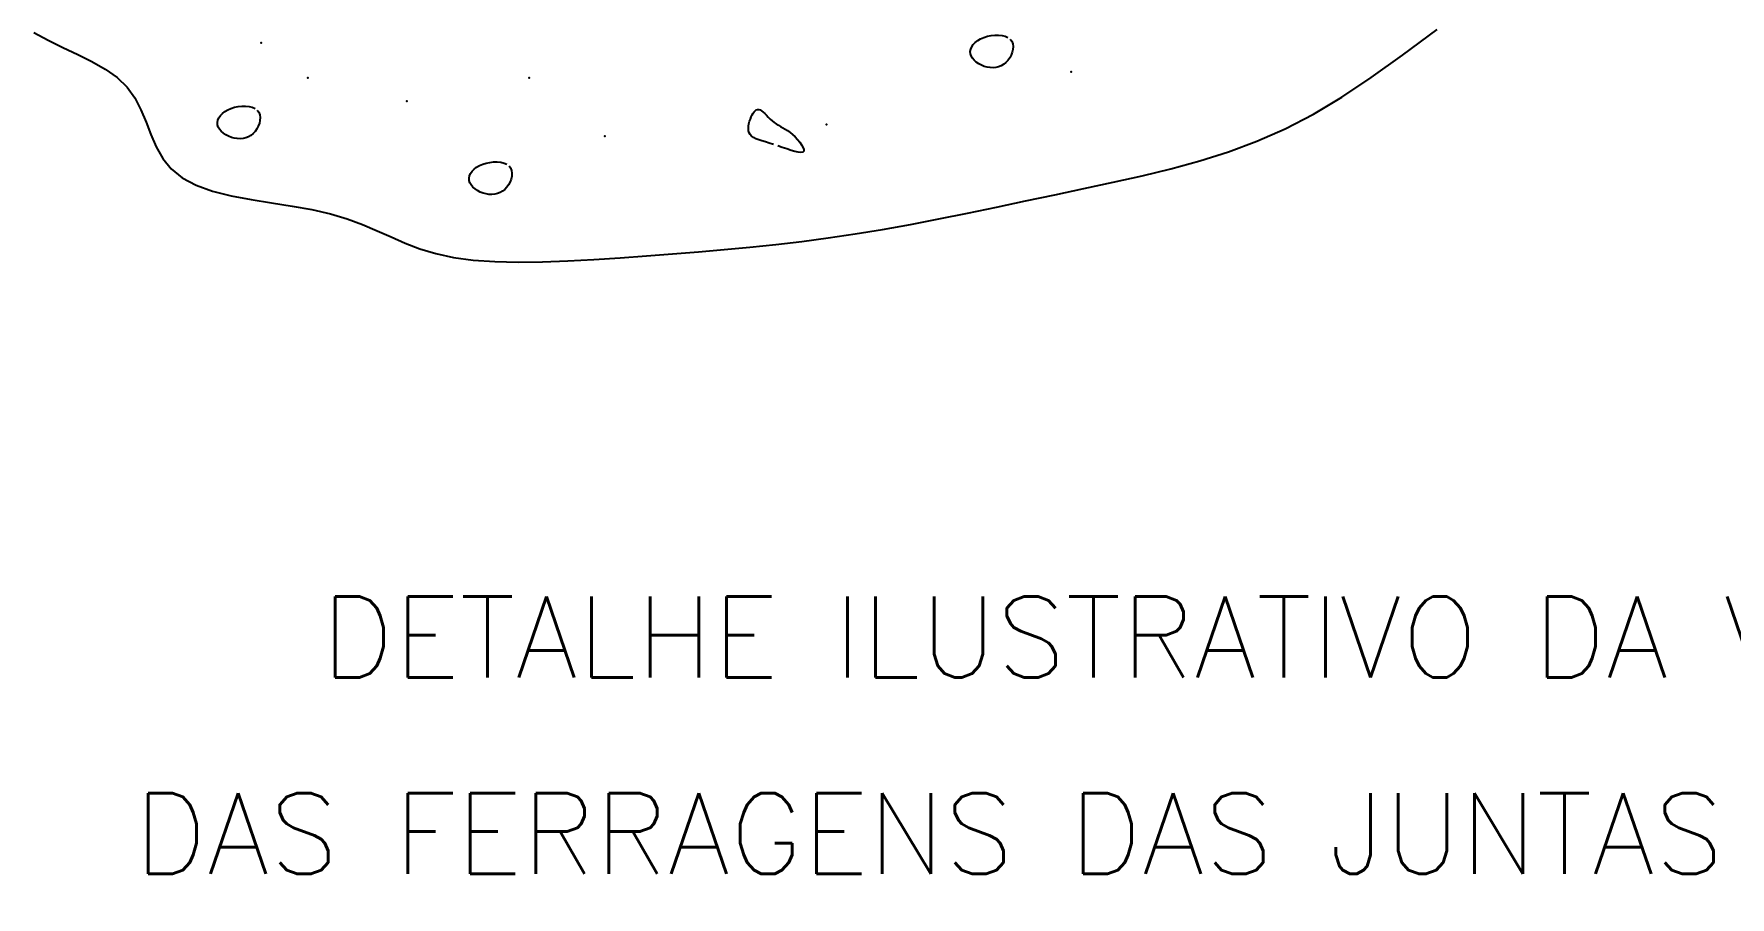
# Model space of a CAD drawing. Header units: millimetres. Extents: x -6665.9 to -6650.8, y -4500.6 to -4489.7.
# Drawn here: x -6663.34 to -6655.99, y -4500.59 to -4496.86 of the extents above; entities that cross this region are included whole.
import ezdxf
from ezdxf.enums import TextEntityAlignment as Align

# ---------------------------------------------------------------- set-up
doc = ezdxf.new("R2010")
doc.units = ezdxf.units.MM
doc.header["$LTSCALE"] = 10
doc.layers.add('Termotécnica', color=7, linetype='Continuous')
doc.styles.add('r140', font='romans.shx')

msp = doc.modelspace()

# ---------------------------------------------------------------- linework, layer by layer
at = {"layer": 'Termotécnica', "color": 2}
msp.add_lwpolyline([(-6663.3382, -4496.8505), (-6663.2762, -4496.8834), (-6663.2123, -4496.9144), (-6663.1485, -4496.9447), (-6663.0867, -4496.9758), (-6663.0292, -4497.0089), (-6662.9779, -4497.0454), (-6662.9348, -4497.0866), (-6662.9011, -4497.1332), (-6662.8747, -4497.1842), (-6662.8524, -4497.2376), (-6662.8312, -4497.2917), (-6662.8081, -4497.3448), (-6662.78, -4497.395), (-6662.7438, -4497.4406), (-6662.6965, -4497.4799), (-6662.636, -4497.5115), (-6662.5641, -4497.5366), (-6662.4838, -4497.5565), (-6662.3977, -4497.573), (-6662.3089, -4497.5875), (-6662.22, -4497.6017), (-6662.1339, -4497.617), (-6662.0536, -4497.6349), (-6661.9809, -4497.6567), (-6661.9144, -4497.6815), (-6661.8519, -4497.7081), (-6661.7912, -4497.7352), (-6661.7299, -4497.7616), (-6661.6659, -4497.786), (-6661.5967, -4497.8072), (-6661.5203, -4497.824), (-6661.4349, -4497.8355), (-6661.3413, -4497.842), (-6661.2409, -4497.8443), (-6661.135, -4497.843), (-6661.0251, -4497.8388), (-6660.9124, -4497.8326), (-6660.7984, -4497.8249), (-6660.6845, -4497.8165), (-6660.5717, -4497.8079), (-6660.4598, -4497.799), (-6660.3483, -4497.7896), (-6660.2368, -4497.7791), (-6660.1248, -4497.7675), (-6660.0117, -4497.7543), (-6659.8972, -4497.7392), (-6659.7806, -4497.7219), (-6659.6617, -4497.7023), (-6659.5407, -4497.6806), (-6659.4179, -4497.657), (-6659.2937, -4497.6321), (-6659.1684, -4497.6061), (-6659.0424, -4497.5794), (-6658.9161, -4497.5523), (-6658.7897, -4497.5253), (-6658.6637, -4497.4983), (-6658.538, -4497.4703), (-6658.4128, -4497.4398), (-6658.2881, -4497.4057), (-6658.164, -4497.3663), (-6658.0404, -4497.3205), (-6657.9174, -4497.2668), (-6657.7951, -4497.2038), (-6657.6726, -4497.1303), (-6657.5459, -4497.0453), (-6657.4099, -4496.9479), (-6657.2596, -4496.8374)], dxfattribs=at)
at = {"layer": 'Termotécnica', "color": 1}
for points in [[(-6659.1091, -4496.8784), (-6659.1024, -4496.8876), (-6659.0983, -4496.8983), (-6659.0968, -4496.9102), (-6659.0976, -4496.9228), (-6659.1004, -4496.9356), (-6659.105, -4496.9482), (-6659.1112, -4496.9601), (-6659.1188, -4496.9708), (-6659.1276, -4496.9801), (-6659.1373, -4496.9877), (-6659.1479, -4496.9937), (-6659.1593, -4496.9982), (-6659.1711, -4497.001), (-6659.1835, -4497.0023), (-6659.1961, -4497.002), (-6659.2088, -4497), (-6659.2215, -4496.9965), (-6659.2339, -4496.9916), (-6659.2456, -4496.9854), (-6659.2562, -4496.9781), (-6659.2655, -4496.97), (-6659.2731, -4496.961), (-6659.2786, -4496.9515), (-6659.2817, -4496.9417), (-6659.2822, -4496.9315), (-6659.2802, -4496.9214), (-6659.2757, -4496.9114), (-6659.269, -4496.9018), (-6659.2602, -4496.8928), (-6659.2496, -4496.8846), (-6659.2373, -4496.8773), (-6659.2234, -4496.8711), (-6659.2082, -4496.8664), (-6659.1922, -4496.8631), (-6659.1759, -4496.8613), (-6659.1599, -4496.8611), (-6659.1446, -4496.8627), (-6659.1307, -4496.866), (-6659.1187, -4496.8712)], [(-6662.3705, -4497.186), (-6662.3637, -4497.1952), (-6662.3597, -4497.2059), (-6662.3582, -4497.2178), (-6662.3589, -4497.2304), (-6662.3617, -4497.2432), (-6662.3664, -4497.2558), (-6662.3726, -4497.2676), (-6662.3802, -4497.2784), (-6662.389, -4497.2876), (-6662.3987, -4497.2953), (-6662.4093, -4497.3013), (-6662.4206, -4497.3057), (-6662.4325, -4497.3086), (-6662.4448, -4497.3099), (-6662.4574, -4497.3095), (-6662.4702, -4497.3076), (-6662.4829, -4497.3041), (-6662.4952, -4497.2991), (-6662.5069, -4497.293), (-6662.5176, -4497.2857), (-6662.5269, -4497.2775), (-6662.5345, -4497.2686), (-6662.54, -4497.2591), (-6662.5431, -4497.2492), (-6662.5436, -4497.2391), (-6662.5415, -4497.229), (-6662.537, -4497.219), (-6662.5304, -4497.2094), (-6662.5216, -4497.2004), (-6662.511, -4497.1921), (-6662.4986, -4497.1848), (-6662.4848, -4497.1787), (-6662.4696, -4497.1739), (-6662.4536, -4497.1706), (-6662.4373, -4497.1688), (-6662.4212, -4497.1687), (-6662.406, -4497.1702), (-6662.3921, -4497.1736), (-6662.3801, -4497.1788)], [(-6660.1351, -4497.3342), (-6660.153, -4497.3286), (-6660.1697, -4497.3236), (-6660.185, -4497.319), (-6660.1987, -4497.3145), (-6660.2108, -4497.3098), (-6660.2211, -4497.3047), (-6660.2294, -4497.2989), (-6660.2358, -4497.2921), (-6660.2401, -4497.2841), (-6660.2424, -4497.275), (-6660.2432, -4497.2653), (-6660.2425, -4497.2551), (-6660.2407, -4497.2447), (-6660.238, -4497.2344), (-6660.2347, -4497.2245), (-6660.2309, -4497.2152), (-6660.227, -4497.2068), (-6660.2229, -4497.1995), (-6660.2185, -4497.1934), (-6660.214, -4497.1885), (-6660.2091, -4497.1852), (-6660.204, -4497.1834), (-6660.1985, -4497.1833), (-6660.1926, -4497.1852), (-6660.1863, -4497.1889), (-6660.1797, -4497.1943), (-6660.1726, -4497.2009), (-6660.1652, -4497.2084), (-6660.1574, -4497.2164), (-6660.1493, -4497.2245), (-6660.1408, -4497.2324), (-6660.132, -4497.2396), (-6660.1229, -4497.246), (-6660.1134, -4497.2518), (-6660.1038, -4497.2572), (-6660.0938, -4497.2626), (-6660.0836, -4497.2684), (-6660.0732, -4497.2748), (-6660.0626, -4497.2823), (-6660.0518, -4497.291), (-6660.0409, -4497.3013), (-6660.0304, -4497.3126), (-6660.0209, -4497.3244), (-6660.0129, -4497.3359), (-6660.007, -4497.3467), (-6660.0038, -4497.3561), (-6660.0038, -4497.3634), (-6660.0076, -4497.3681), (-6660.0155, -4497.3698), (-6660.0272, -4497.3687), (-6660.0417, -4497.3654), (-6660.0586, -4497.3604), (-6660.0771, -4497.3543), (-6660.0964, -4497.3475), (-6660.116, -4497.3407)], [(-6661.28, -4497.4275), (-6661.2733, -4497.4366), (-6661.2693, -4497.4474), (-6661.2677, -4497.4593), (-6661.2685, -4497.4719), (-6661.2713, -4497.4847), (-6661.2759, -4497.4972), (-6661.2822, -4497.5091), (-6661.2898, -4497.5199), (-6661.2985, -4497.5291), (-6661.3083, -4497.5368), (-6661.3189, -4497.5428), (-6661.3302, -4497.5472), (-6661.3421, -4497.5501), (-6661.3544, -4497.5513), (-6661.367, -4497.551), (-6661.3797, -4497.5491), (-6661.3924, -4497.5456), (-6661.4048, -4497.5406), (-6661.4165, -4497.5344), (-6661.4272, -4497.5272), (-6661.4364, -4497.519), (-6661.444, -4497.5101), (-6661.4495, -4497.5006), (-6661.4527, -4497.4907), (-6661.4532, -4497.4806), (-6661.4511, -4497.4705), (-6661.4466, -4497.4605), (-6661.4399, -4497.4509), (-6661.4312, -4497.4419), (-6661.4205, -4497.4336), (-6661.4082, -4497.4263), (-6661.3943, -4497.4202), (-6661.3791, -4497.4154), (-6661.3631, -4497.4121), (-6661.3468, -4497.4103), (-6661.3308, -4497.4102), (-6661.3156, -4497.4117), (-6661.3017, -4497.4151), (-6661.2896, -4497.4203)]]:
    msp.add_lwpolyline(points, dxfattribs=at)
for p in [(-6662.354, -4496.8942), (-6662.152, -4497.0457), (-6661.1928, -4497.0457), (-6658.8452, -4497.0204), (-6661.7229, -4497.1466), (-6659.9054, -4497.2476), (-6660.8646, -4497.2981)]:
    msp.add_point(p, dxfattribs=at)

# ---------------------------------------------------------------- texts
at = {"layer": 'Termotécnica', "color": 5, "style": 'r140'}
for s, p in [('DETALHE ILUSTRATIVO DA VINCULAÇÃO', (-6657.6533, -4499.7473)), ('DAS FERRAGENS DAS JUNTAS DE DILATAÇÃO.', (-6657.6533, -4500.5986))]:
    msp.add_text(s, height=0.35, dxfattribs=at).set_placement(p, align=Align.BOTTOM_CENTER)

doc.saveas('drawing.dxf')
